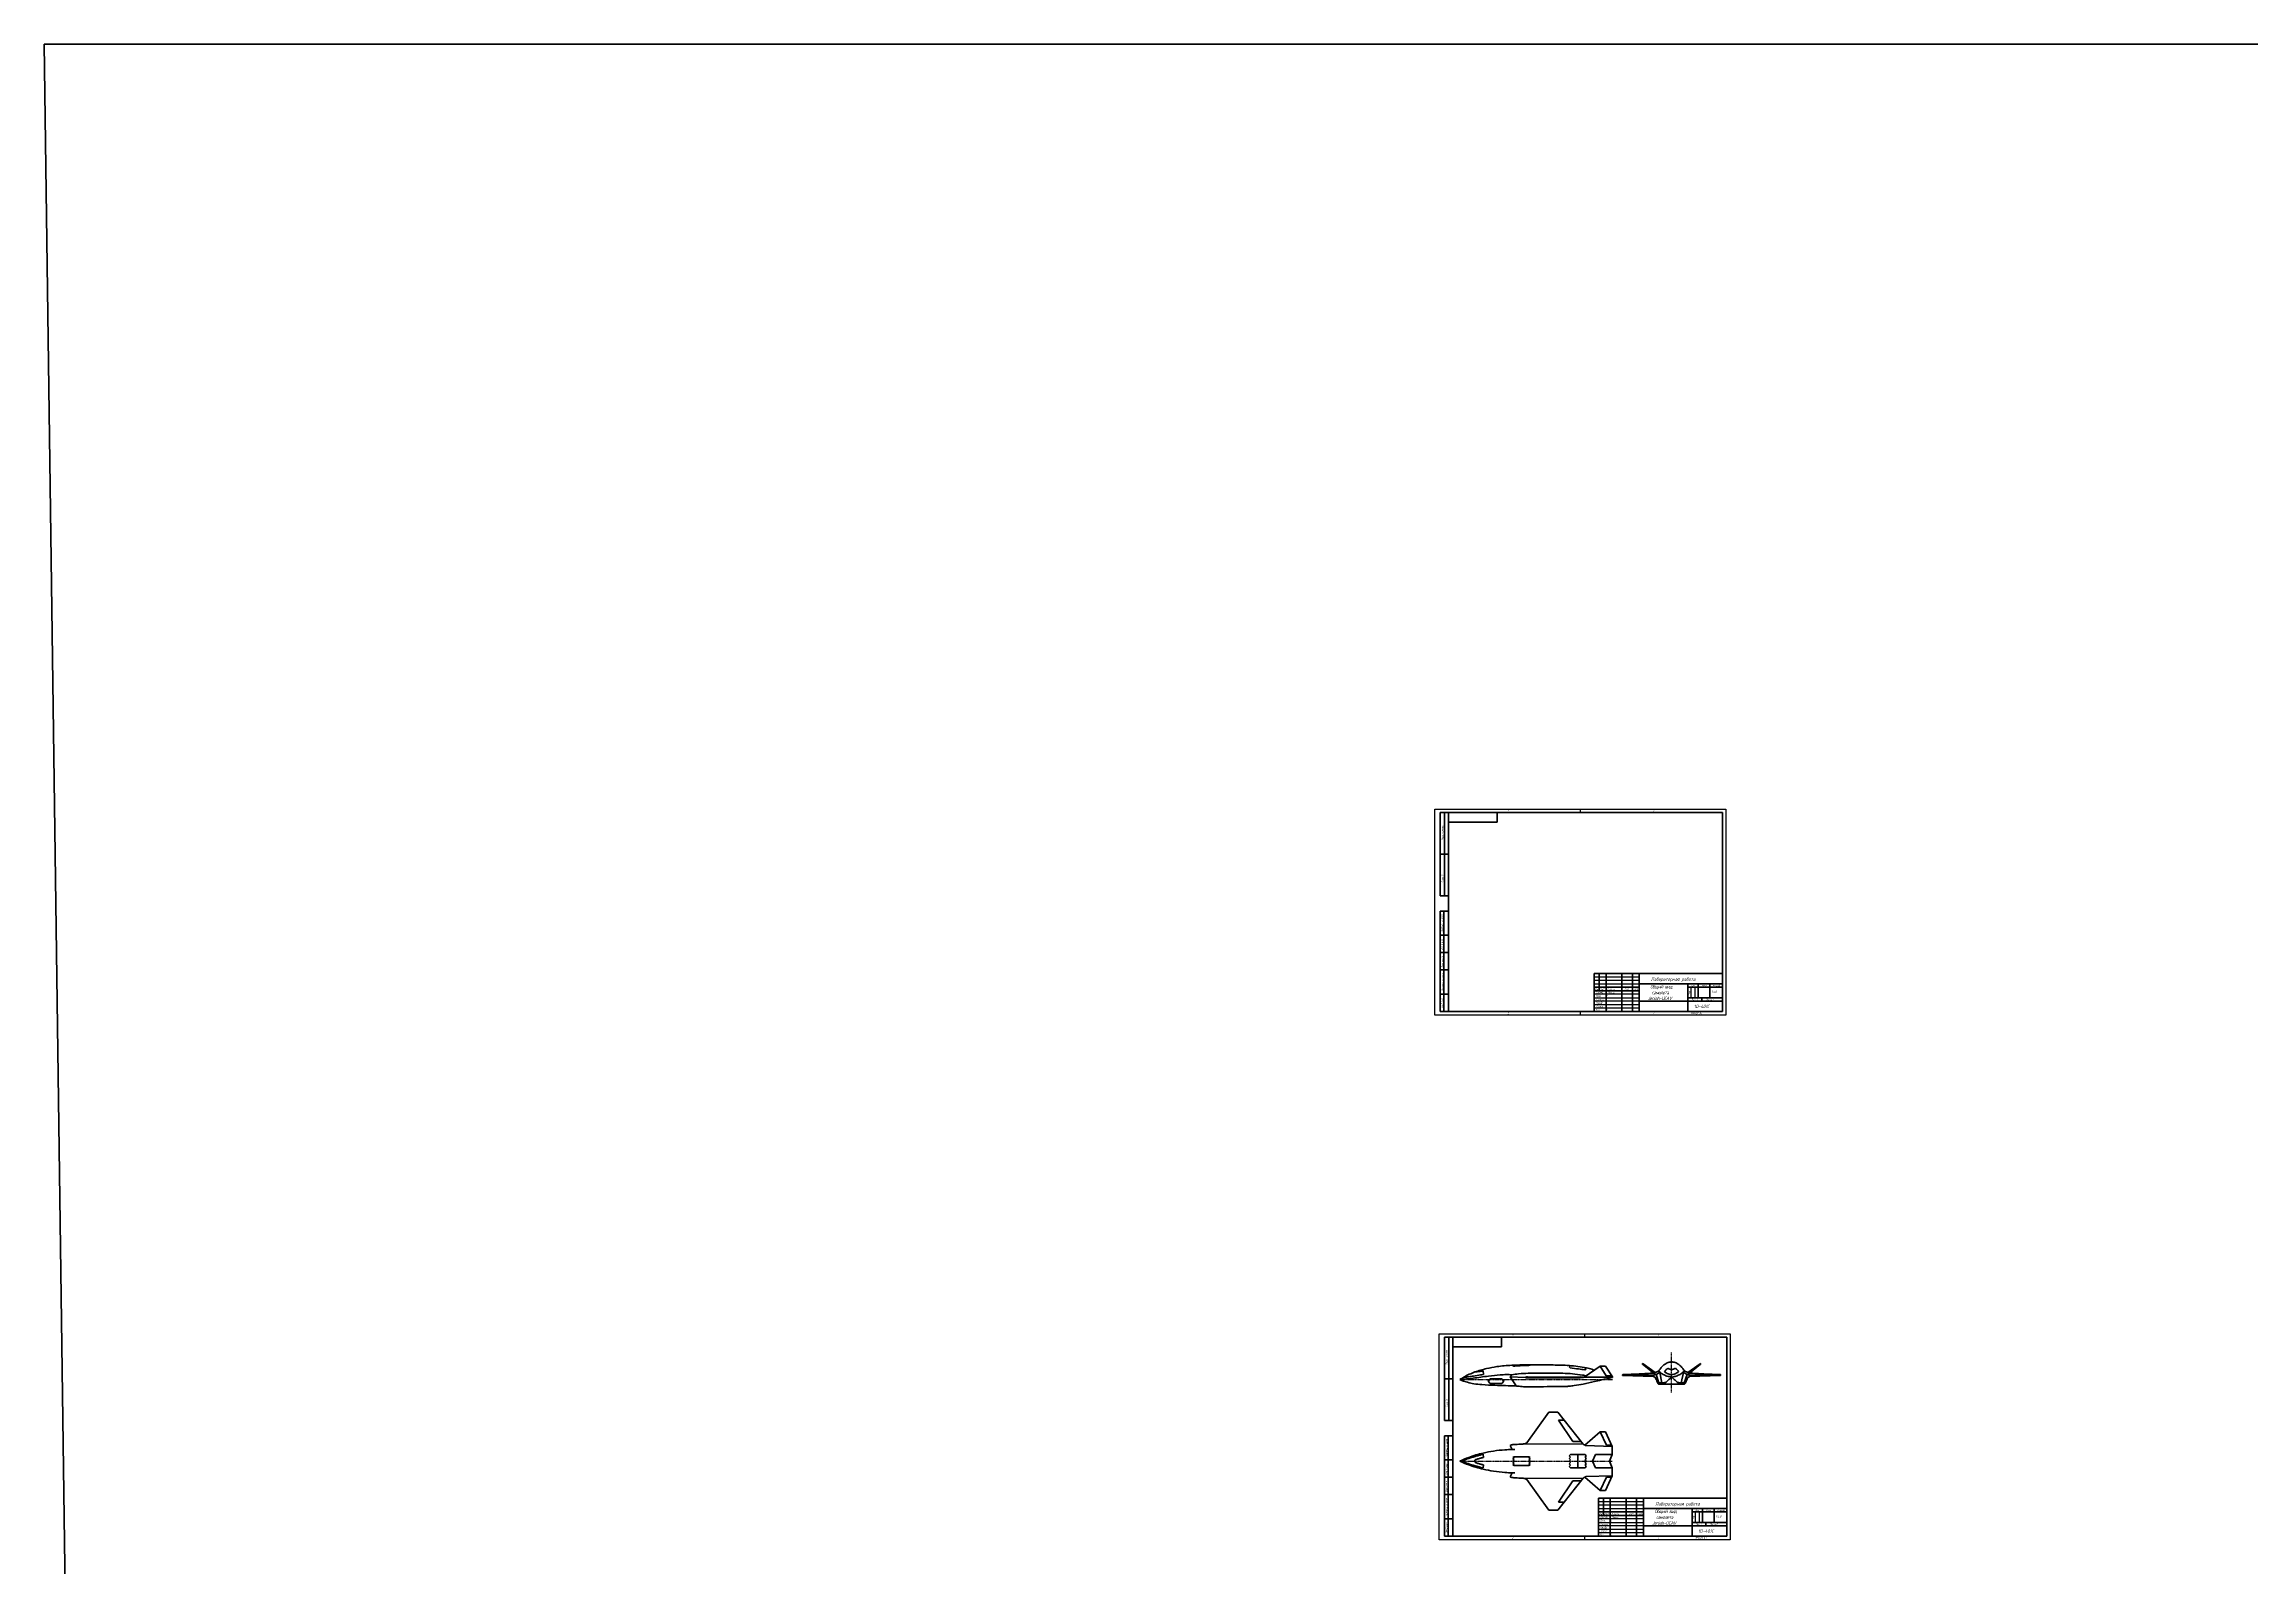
# Model space of a CAD drawing. Header units: millimetres. Extents: x -985956116104 to 1932156, y -552630487266 to 633586.
# Drawn here: x 3980 to 7164, y 38370 to 40568 of the extents above; entities that cross this region are included whole.
import ezdxf
from ezdxf.enums import TextEntityAlignment as Align

# ---------------------------------------------------------------- set-up
doc = ezdxf.new("R2010")
doc.units = ezdxf.units.MM
doc.linetypes.add('CENTER', pattern=[2, 1.25, -0.25, 0.25, -0.25])
for name, color, linetype, lineweight in [('_axes (Оси)', 6, 'CENTER', 30), ('_basic (Основной)', 4, 'Continuous', 60), ('_contour (Тонкий)', 7, 'Continuous', 30), ('_remote (Тонкий)', 9, 'Continuous', 30), ('_text (Надписи)', 2, 'Continuous', 30)]:
    doc.layers.add(name, color=color, linetype=linetype, lineweight=lineweight)
doc.styles.add('ESKD', font='eskd.shx', dxfattribs={"oblique": 15, "height": 5})

msp = doc.modelspace()

# ---------------------------------------------------------------- linework, layer by layer
at = {"layer": '_axes (Оси)', "transparency": 33554687}
for p, q in [((6327.436, 38623.494), (6327.436, 38680.966)), ((6021.938, 38641.868), (6242.065, 38641.868)), ((6021.938, 38524.25), (6241.939, 38524.25))]:
    msp.add_line(p, q, dxfattribs=at)
at = {"layer": '_basic (Основной)', "transparency": 33554687}
for p, q in [((3979.776, 40568.193), (34589.946, 40568.193)), ((4408.891, 8813.717), (3979.776, 40568.193)), ((5993.842, 39459.736), (6005.842, 39459.736)), ((5993.842, 39339.736), (5993.842, 39459.736)), ((5999.842, 39459.736), (5999.842, 39339.736)), ((6005.842, 39172.736), (6005.842, 39459.736)), ((6005.842, 39459.736), (6400.842, 39459.736)), ((6075.842, 39445.736), (6075.842, 39459.736)), ((6400.842, 39459.736), (6400.842, 39172.736)), ((6005.842, 39445.736), (6075.842, 39445.736)), ((5993.842, 39399.736), (6005.842, 39399.736)), ((5993.842, 39339.736), (6005.842, 39339.736)), ((6005.842, 39317.736), (5993.842, 39317.736)), ((5993.842, 39172.736), (5993.842, 39317.736)), ((5998.842, 39317.736), (5998.842, 39172.736)), ((5993.842, 39282.736), (6005.842, 39282.736)), ((6005.842, 39257.736), (5993.842, 39257.736)), ((5993.842, 39232.736), (6005.842, 39232.736)), ((6280.842, 39172.736), (6280.842, 39227.736)), ((6005.842, 39197.736), (5993.842, 39197.736)), ((5993.842, 39172.736), (6005.842, 39172.736)), ((6400.842, 39172.736), (6005.842, 39172.736)), ((6000.056, 38702.956), (6012.056, 38702.956)), ((6000.056, 38582.956), (6000.056, 38702.956)), ((6006.056, 38702.956), (6006.056, 38582.956)), ((6012.056, 38415.956), (6012.056, 38702.956)), ((6012.056, 38702.956), (6407.056, 38702.956)), ((6082.056, 38688.956), (6082.056, 38702.956)), ((6407.056, 38702.956), (6407.056, 38415.956)), ((6012.056, 38688.956), (6082.056, 38688.956)), ((6098.333, 38661.852), (6099.607, 38662.633)), ((6123.396, 38662.711), (6121.23, 38663.305)), ((6121.34, 38662.124), (6123.396, 38662.711)), ((6285.086, 38665.026), (6285.714, 38664.034)), ((6285.086, 38665.026), (6286.266, 38664.493)), ((6285.714, 38664.034), (6301.71, 38651.295)), ((6286.266, 38664.493), (6303.871, 38651.954)), ((6368.606, 38664.493), (6351.001, 38651.954)), ((6369.159, 38664.034), (6353.162, 38651.295)), ((6369.786, 38665.026), (6368.606, 38664.493)), ((6369.786, 38665.026), (6369.159, 38664.034)), ((6000.056, 38642.956), (6012.056, 38642.956)), ((6055.856, 38654.294), (6056.007, 38649.323)), ((6065.7, 38642.823), (6062.859, 38639.561)), ((6065.724, 38636.32), (6062.859, 38639.561)), ((6082.722, 38642.949), (6065.7, 38642.823)), ((6082.746, 38636.32), (6065.724, 38636.32)), ((6082.722, 38642.949), (6085.339, 38639.644)), ((6082.746, 38636.32), (6085.339, 38639.644)), ((6097.12, 38648.82), (6094.774, 38645.854)), ((6094.774, 38645.854), (6103.267, 38632.818)), ((6116.131, 38645.099), (6094.774, 38645.854)), ((6099.646, 38661.334), (6098.333, 38661.852)), ((6179.748, 38660.19), (6181.318, 38661.258)), ((6181.215, 38658.92), (6179.748, 38660.19)), ((6181.318, 38661.258), (6179.773, 38662.129)), ((6224.52, 38661.118), (6201.568, 38645.274)), ((6201.568, 38645.274), (6242.329, 38645.232)), ((6202.247, 38656.092), (6204.197, 38656.889)), ((6202.516, 38658.527), (6203.658, 38658.967)), ((6204.197, 38656.889), (6202.516, 38658.527)), ((6231.983, 38661.118), (6224.52, 38661.118)), ((6232.953, 38647.139), (6224.52, 38661.118)), ((6242.065, 38645.831), (6231.983, 38661.118)), ((6241.202, 38647.139), (6232.953, 38647.139)), ((6241.202, 38647.139), (6241.202, 38647.139)), ((6302.319, 38648.883), (6256.721, 38648.368)), ((6257.128, 38647.665), (6300.93, 38646.438)), ((6302.319, 38648.883), (6300.93, 38646.438)), ((6302.868, 38649.285), (6302.319, 38648.883)), ((6305.037, 38649.285), (6302.868, 38649.285)), ((6305.037, 38649.285), (6310.293, 38652.142)), ((6305.037, 38649.285), (6309.179, 38637.303)), ((6309.179, 38637.303), (6308.014, 38636.015)), ((6309.179, 38637.303), (6312.988, 38636.997)), ((6310.152, 38635.074), (6327.436, 38635.074)), ((6310.293, 38652.142), (6313.398, 38637.033)), ((6344.721, 38635.074), (6327.436, 38635.074)), ((6344.579, 38652.142), (6341.474, 38637.033)), ((6345.693, 38637.303), (6341.884, 38636.997)), ((6349.835, 38649.285), (6344.579, 38652.142)), ((6349.835, 38649.285), (6345.693, 38637.303)), ((6345.693, 38637.303), (6346.858, 38636.015)), ((6349.835, 38649.285), (6352.004, 38649.285)), ((6352.004, 38649.285), (6352.553, 38648.883)), ((6352.553, 38648.883), (6398.152, 38648.368)), ((6352.553, 38648.883), (6353.942, 38646.438)), ((6397.744, 38647.665), (6353.942, 38646.438)), ((6000.056, 38582.956), (6012.056, 38582.956)), ((6118.814, 38550.882), (6150.482, 38594.813)), ((6150.482, 38594.813), (6163.123, 38594.813)), ((6163.123, 38594.813), (6200.048, 38548.916)), ((6164.069, 38583.284), (6172.313, 38583.389)), ((6185.119, 38552.477), (6164.069, 38583.284)), ((6012.056, 38560.956), (6000.056, 38560.956)), ((6000.056, 38415.956), (6000.056, 38560.956)), ((6005.056, 38560.956), (6005.056, 38415.956)), ((6094.609, 38546.714), (6097.383, 38541.087)), ((6115.712, 38549.311), (6200.048, 38548.916)), ((6185.119, 38552.477), (6197.078, 38552.608)), ((6202.425, 38547.531), (6224.371, 38566.697)), ((6203.614, 38546.613), (6241.939, 38545.474)), ((6224.371, 38566.697), (6232.08, 38566.697)), ((6224.371, 38566.697), (6233.454, 38547.255)), ((6232.08, 38566.697), (6241.939, 38545.474)), ((6233.454, 38547.255), (6241.04, 38547.409)), ((6241.939, 38545.474), (6241.939, 38533.677)), ((6000.056, 38525.956), (6012.056, 38525.956)), ((6055.833, 38534.084), (6055.945, 38529.696)), ((6055.833, 38514.416), (6055.945, 38518.804)), ((6094.609, 38501.786), (6097.383, 38507.413)), ((6100.514, 38530.542), (6098.553, 38529.416)), ((6100.514, 38528.289), (6098.553, 38529.416)), ((6100.514, 38528.289), (6098.553, 38527.162)), ((6100.514, 38526.036), (6098.553, 38527.162)), ((6100.514, 38526.036), (6098.553, 38524.909)), ((6099.7, 38524.25), (6098.553, 38524.909)), ((6099.7, 38524.25), (6098.553, 38523.591)), ((6100.514, 38522.464), (6098.553, 38523.591)), ((6100.514, 38522.464), (6098.553, 38521.338)), ((6100.514, 38520.211), (6098.553, 38521.338)), ((6100.514, 38520.211), (6098.553, 38519.084)), ((6100.514, 38517.958), (6098.553, 38519.084)), ((6121.709, 38530.542), (6100.514, 38530.542)), ((6121.709, 38517.958), (6100.514, 38517.958)), ((6121.709, 38530.542), (6123.67, 38529.416)), ((6121.709, 38528.289), (6123.67, 38529.416)), ((6121.709, 38528.289), (6123.67, 38527.162)), ((6121.709, 38526.036), (6123.67, 38527.162)), ((6121.709, 38526.036), (6123.67, 38524.909)), ((6121.709, 38522.464), (6123.67, 38523.591)), ((6121.709, 38522.464), (6123.67, 38521.338)), ((6121.709, 38520.211), (6123.67, 38521.338)), ((6121.709, 38520.211), (6123.67, 38519.084)), ((6121.709, 38517.958), (6123.67, 38519.084)), ((6122.523, 38524.25), (6123.67, 38524.909)), ((6122.523, 38524.25), (6123.67, 38523.591)), ((6179.73, 38524.25), (6181.465, 38526.235)), ((6179.73, 38524.25), (6181.465, 38522.265)), ((6179.732, 38531.927), (6181.465, 38533.825)), ((6179.732, 38531.927), (6181.465, 38530.03)), ((6179.732, 38528.132), (6181.465, 38530.03)), ((6179.732, 38528.132), (6181.465, 38526.235)), ((6179.732, 38520.367), (6181.465, 38522.265)), ((6179.732, 38520.367), (6181.465, 38518.47)), ((6179.732, 38516.573), (6181.465, 38518.47)), ((6179.732, 38516.573), (6181.465, 38514.675)), ((6202.552, 38533.825), (6181.465, 38533.825)), ((6202.552, 38514.675), (6181.465, 38514.675)), ((6192.009, 38533.825), (6192.009, 38524.25)), ((6192.009, 38514.675), (6192.009, 38524.25)), ((6204.285, 38531.927), (6202.552, 38533.825)), ((6204.285, 38531.927), (6202.552, 38530.03)), ((6204.285, 38528.132), (6202.552, 38530.03)), ((6204.285, 38528.132), (6202.552, 38526.235)), ((6204.287, 38524.25), (6202.552, 38526.235)), ((6204.287, 38524.25), (6202.552, 38522.265)), ((6204.285, 38520.367), (6202.552, 38522.265)), ((6204.285, 38520.367), (6202.552, 38518.47)), ((6204.285, 38516.573), (6202.552, 38518.47)), ((6204.285, 38516.573), (6202.552, 38514.675)), ((6217.843, 38533.677), (6213.134, 38524.25)), ((6217.843, 38514.823), (6213.134, 38524.25)), ((6241.939, 38533.677), (6217.843, 38533.677)), ((6241.939, 38514.823), (6217.843, 38514.823)), ((6241.939, 38533.677), (6237.687, 38524.25)), ((6241.939, 38514.823), (6237.687, 38524.25)), ((6241.939, 38503.026), (6241.939, 38514.823)), ((6012.056, 38500.956), (6000.056, 38500.956)), ((6000.056, 38475.956), (6012.056, 38475.956)), ((6115.712, 38499.189), (6200.048, 38499.584)), ((6118.814, 38497.618), (6150.482, 38453.687)), ((6163.123, 38453.687), (6200.048, 38499.584)), ((6185.119, 38496.023), (6164.069, 38465.216)), ((6185.119, 38496.023), (6197.078, 38495.891)), ((6202.425, 38500.969), (6224.371, 38481.803)), ((6203.614, 38501.887), (6241.939, 38503.026)), ((6224.371, 38481.803), (6233.454, 38501.245)), ((6224.371, 38481.803), (6232.08, 38481.803)), ((6232.08, 38481.803), (6241.939, 38503.026)), ((6233.454, 38501.245), (6241.04, 38501.09)), ((6012.056, 38440.956), (6000.056, 38440.956)), ((6150.482, 38453.687), (6163.123, 38453.687)), ((6164.069, 38465.216), (6172.313, 38465.111)), ((6287.056, 38415.956), (6287.056, 38470.956)), ((6000.056, 38415.956), (6012.056, 38415.956)), ((6407.056, 38415.956), (6012.056, 38415.956))]:
    msp.add_line(p, q, dxfattribs=at)
at = {"layer": '_basic (Основной)', "linetype": 'Continuous', "transparency": 33554687}
for p, q in [((6215.842, 39227.736), (6400.842, 39227.736)), ((6215.842, 39172.736), (6215.842, 39227.736)), ((6280.842, 39207.736), (6215.842, 39207.736)), ((6222.842, 39202.736), (6222.842, 39227.736)), ((6232.842, 39227.736), (6232.842, 39172.736)), ((6255.842, 39172.736), (6255.842, 39227.736)), ((6270.842, 39227.736), (6270.842, 39172.736)), ((6400.842, 39212.736), (6280.842, 39212.736)), ((6350.842, 39212.736), (6350.842, 39172.736)), ((6350.842, 39207.736), (6400.842, 39207.736)), ((6365.842, 39212.736), (6365.842, 39192.736)), ((6382.842, 39192.736), (6382.842, 39212.736)), ((6215.842, 39202.736), (6280.842, 39202.736)), ((6280.842, 39187.736), (6400.842, 39187.736)), ((6400.842, 39192.736), (6350.842, 39192.736)), ((6370.842, 39187.736), (6370.842, 39192.736)), ((6222.056, 38470.956), (6407.056, 38470.956)), ((6222.056, 38415.956), (6222.056, 38470.956)), ((6287.056, 38450.956), (6222.056, 38450.956)), ((6222.056, 38445.956), (6287.056, 38445.956)), ((6229.056, 38445.956), (6229.056, 38470.956)), ((6239.056, 38470.956), (6239.056, 38415.956)), ((6262.056, 38415.956), (6262.056, 38470.956)), ((6277.056, 38470.956), (6277.056, 38415.956)), ((6407.056, 38455.956), (6287.056, 38455.956)), ((6357.056, 38455.956), (6357.056, 38415.956)), ((6357.056, 38450.956), (6407.056, 38450.956)), ((6372.056, 38455.956), (6372.056, 38435.956)), ((6389.056, 38435.956), (6389.056, 38455.956)), ((6287.056, 38430.956), (6407.056, 38430.956)), ((6407.056, 38435.956), (6357.056, 38435.956)), ((6377.056, 38430.956), (6377.056, 38435.956))]:
    msp.add_line(p, q, dxfattribs=at)
at = {"layer": '_basic (Основной)', "transparency": 33554687}
for points, start_tangent, end_tangent in [([(6021.938, 38641.868), (6027.783, 38645.451), (6043.761, 38652.85), (6060.526, 38657.693), (6075.344, 38660.539), (6096.777, 38662.486), (6128.749, 38663.348), (6156.708, 38662.938), (6179.602, 38662.142), (6204.86, 38658.754), (6212.343, 38656.845), (6215.967, 38655.054)], (0.84610608, 0.53329447), (0.88391786, -0.47623616)), ([(6327.436, 38667.289), (6325.569, 38667.245), (6323.839, 38666.961), (6320.838, 38665.922), (6318.095, 38664.263), (6314.623, 38661.573), (6311.871, 38658.493), (6310.735, 38657.057), (6309.429, 38655.307), (6308.326, 38654.233), (6306.018, 38652.879), (6304.352, 38652.139), (6301.987, 38651.312)], (-1.00214346, 0.00739171), (-0.95224576, -0.31009014)), ([(6327.436, 38667.289), (6329.303, 38667.245), (6331.033, 38666.961), (6334.034, 38665.922), (6336.777, 38664.263), (6340.25, 38661.573), (6343.002, 38658.493), (6344.137, 38657.057), (6345.443, 38655.307), (6346.546, 38654.233), (6348.854, 38652.879), (6350.52, 38652.139), (6352.885, 38651.312)], (1.00214346, 0.00739171), (0.95224576, -0.31009014)), ([(6021.938, 38641.868), (6028.395, 38642.456), (6040.991, 38643.864), (6063.245, 38646.88), (6080.277, 38648.532), (6088.929, 38649.055), (6097.12, 38648.82)], (0.99609963, 0.08832424), (0.99987233, -0.05016436)), ([(6021.938, 38641.868), (6025.586, 38640.242), (6032.96, 38637.937), (6042.353, 38635.919), (6053.887, 38634.643), (6072.52, 38633.61), (6103.267, 38632.818)], (0.90665986, -0.42424237), (1.00000042, -0.0191373)), ([(6056.007, 38649.323), (6051.748, 38648.515), (6041.764, 38647.036), (6034.3, 38645.84), (6029.032, 38645.463), (6028.041, 38645.599)], (-0.98101385, -0.19380572), (-0.98986418, 0.15269872)), ([(6055.856, 38654.294), (6053.441, 38654.149), (6050.827, 38653.771), (6047.205, 38653.299), (6044.326, 38653.053)], (-1.00039079, -0.03872744), (-0.99719208, -0.07736784)), ([(6097.12, 38648.82), (6106.776, 38650.104), (6134.672, 38651.234), (6156.491, 38651.272), (6184.431, 38650.229), (6198.756, 38648.346), (6204.395, 38647.225)], (0.99016009, 0.14351911), (0.97942504, -0.20238194)), ([(6121.34, 38662.124), (6114.498, 38662.09), (6107.244, 38661.815), (6099.646, 38661.334)], (-1.00008881, 0.00188099), (-0.99770191, -0.06778533)), ([(6103.267, 38632.818), (6105.606, 38632.469), (6113.712, 38631.64), (6121.715, 38631.304), (6137.726, 38631.537), (6157.835, 38631.898), (6177.164, 38632.157)], (0.98841033, -0.15205751), (0.99993998, 0.01315746)), ([(6116.131, 38645.099), (6117.137, 38645.517), (6118.121, 38645.628), (6119.932, 38645.609), (6123.409, 38645.609), (6126.653, 38645.609), (6130.587, 38645.609), (6134.136, 38645.609), (6137.32, 38645.609), (6143.234, 38645.609), (6146.235, 38645.609), (6148.687, 38645.609), (6150.155, 38645.609), (6152.296, 38645.609), (6154.4, 38645.609), (6157.108, 38645.609), (6160.334, 38645.609), (6163.041, 38645.609), (6167.269, 38645.609), (6171.262, 38645.609), (6176.43, 38645.609), (6181.692, 38645.609), (6187.188, 38645.609), (6193.437, 38645.609), (6198.229, 38645.609), (6201.568, 38645.274)], (0.90423769, 0.45260284), (0.9938883, -0.12202964)), ([(6116.131, 38645.099), (6117.137, 38644.68), (6118.121, 38644.569), (6119.932, 38644.587), (6123.409, 38644.587), (6126.653, 38644.586), (6130.587, 38644.586), (6134.136, 38644.585), (6137.32, 38644.585), (6143.234, 38644.584), (6146.235, 38644.583), (6148.687, 38644.583), (6150.155, 38644.583), (6152.296, 38644.582), (6154.4, 38644.582), (6157.108, 38644.582), (6160.334, 38644.581), (6163.041, 38644.581), (6167.269, 38644.58), (6171.262, 38644.58), (6176.43, 38644.579), (6181.692, 38644.578), (6187.188, 38644.578), (6193.437, 38644.577), (6197.801, 38644.667), (6201.568, 38645.274)], (0.90417312, -0.45273183), (0.9841524, 0.19239068)), ([(6177.164, 38632.157), (6179.7, 38632.274), (6187.02, 38633.185), (6199.817, 38635.295), (6216.055, 38638.967), (6226.196, 38641.392), (6241.982, 38644.724)], (0.99975665, 0.03619338), (0.98027359, 0.19859377)), ([(6202.247, 38656.092), (6193.257, 38657.201), (6181.215, 38658.92)], (-0.99301172, 0.11841316), (-0.98924328, 0.14673625)), ([(6241.982, 38644.724), (6242.226, 38644.906), (6242.324, 38645.314), (6242.065, 38645.831)], (0.89477893, 0.51292756), (-0.6069744, 0.83687192)), ([(6257.069, 38649.045), (6256.815, 38648.79), (6256.734, 38648.166), (6256.827, 38647.852), (6257.128, 38647.665)], (-0.80311197, -0.65642917), (0.99137007, -0.41655563)), ([(6301.987, 38651.312), (6280.874, 38650.071), (6257.069, 38649.045)], (-0.9980906, -0.06233774), (-0.99928247, -0.03893953)), ([(6300.93, 38646.438), (6302.236, 38646.099), (6303.78, 38644.701), (6305.471, 38641.601), (6306.925, 38638.081), (6307.608, 38636.701), (6307.972, 38636.077), (6308.379, 38635.612), (6308.887, 38635.321), (6310.152, 38635.074)], (1.00552258, -0.17157301), (1.00580126, -0.1040816)), ([(6302.868, 38649.285), (6302.505, 38649.958), (6302.221, 38650.606), (6301.987, 38651.312)], (-0.48943992, 0.87235828), (-0.29664593, 0.95564552)), ([(6327.436, 38645.405), (6325.359, 38645.827), (6319.327, 38647.516), (6313.871, 38650.165), (6310.567, 38652.891), (6308.847, 38654.687)], (-0.98114954, 0.19365423), (-0.68107755, 0.73186144)), ([(6310.293, 38652.142), (6309.648, 38653.061), (6308.847, 38654.687)], (-0.59945613, 0.80375302), (-0.40142379, 0.92107075)), ([(6327.436, 38645.405), (6325.82, 38643.946), (6323.591, 38641.949), (6321.325, 38639.953), (6319.404, 38638.379), (6317.483, 38637.611), (6314.64, 38637.15), (6312.988, 38636.997)], (-0.74250685, -0.66954536), (-0.9960719, -0.08816692)), ([(6317.384, 38653.032), (6319.062, 38655.63), (6321.955, 38658.187)], (0.49636094, 0.87971134), (0.80689965, 0.61266411)), ([(6327.436, 38649.093), (6325.52, 38649.302), (6322.417, 38650.224), (6319.77, 38651.545), (6317.384, 38653.032)], (-0.99836913, 0.08069686), (-0.84024194, 0.54314959)), ([(6321.955, 38658.187), (6323.232, 38657.514), (6324.628, 38656.926), (6325.984, 38656.622), (6327.436, 38656.582)], (0.87862152, -0.47751419), (1.00296186, 0.01406495)), ([(6332.917, 38658.187), (6331.64, 38657.514), (6330.244, 38656.926), (6328.888, 38656.622), (6327.436, 38656.582)], (-0.87862152, -0.47751419), (-1.00296186, 0.01406495)), ([(6327.436, 38645.405), (6329.514, 38645.827), (6335.545, 38647.516), (6341.001, 38650.165), (6344.305, 38652.891), (6346.026, 38654.687)], (0.98114954, 0.19365423), (0.68107755, 0.73186144)), ([(6327.436, 38649.093), (6329.352, 38649.302), (6332.456, 38650.224), (6335.102, 38651.545), (6337.488, 38653.032)], (0.99836913, 0.08069686), (0.84024194, 0.54314959)), ([(6327.436, 38645.405), (6329.053, 38643.946), (6331.281, 38641.949), (6333.548, 38639.953), (6335.469, 38638.379), (6337.39, 38637.611), (6340.232, 38637.15), (6341.884, 38636.997)], (0.74250685, -0.66954536), (0.9960719, -0.08816692)), ([(6337.488, 38653.032), (6335.811, 38655.63), (6332.917, 38658.187)], (-0.49636094, 0.87971134), (-0.80689965, 0.61266411)), ([(6344.579, 38652.142), (6345.224, 38653.061), (6346.026, 38654.687)], (0.59945613, 0.80375302), (0.40142379, 0.92107075)), ([(6353.942, 38646.438), (6352.636, 38646.099), (6351.092, 38644.701), (6349.402, 38641.601), (6347.947, 38638.081), (6347.264, 38636.701), (6346.901, 38636.077), (6346.494, 38635.612), (6345.985, 38635.321), (6344.721, 38635.074)], (-1.00552258, -0.17157301), (-1.00580126, -0.1040816)), ([(6352.004, 38649.285), (6352.367, 38649.958), (6352.651, 38650.606), (6352.885, 38651.312)], (0.48943992, 0.87235828), (0.29664593, 0.95564552)), ([(6352.885, 38651.312), (6373.998, 38650.071), (6397.803, 38649.045)], (0.9980906, -0.06233774), (0.99928247, -0.03893953)), ([(6397.803, 38649.045), (6398.057, 38648.79), (6398.138, 38648.166), (6398.045, 38647.852), (6397.744, 38647.665)], (0.80311197, -0.65642917), (-0.99137007, -0.41655563)), ([(6021.938, 38524.25), (6034.748, 38529.745), (6055.768, 38535.859), (6070.613, 38538.79), (6087.04, 38540.566), (6097.534, 38541.092), (6101.152, 38541.19)], (0.9113658, 0.41438401), (0.99970942, 0.02515506)), ([(6094.609, 38546.714), (6096.092, 38547.587), (6097.239, 38547.879), (6102.563, 38548.338), (6107.278, 38548.651), (6112.681, 38548.922), (6114.496, 38549.109), (6116.874, 38549.672), (6118.814, 38550.882)], (0.83008906, 0.58137529), (0.8177373, 0.59783431)), ([(6200.048, 38548.916), (6200.535, 38548.327), (6201.156, 38547.76), (6202.425, 38547.531)], (0.62350811, -0.77068808), (1.05386535, -0.02755662)), ([(6202.425, 38547.531), (6202.724, 38546.915), (6203.614, 38546.613)], (0.3281664, -1.02194184), (1.09479347, -0.15400398)), ([(6021.938, 38524.25), (6034.748, 38518.755), (6055.768, 38512.641), (6070.613, 38509.71), (6087.04, 38507.934), (6097.534, 38507.408), (6101.152, 38507.309)], (0.9113658, -0.41438401), (0.99970942, -0.02515506)), ([(6055.833, 38534.084), (6052.264, 38533.269), (6047.727, 38532.046), (6042.577, 38530.619), (6037.326, 38528.989), (6032.686, 38527.409), (6028.812, 38525.626), (6027.956, 38525.11), (6027.68, 38524.834), (6027.504, 38524.25)], (-0.9771144, -0.21379764), (-0.16358206, -1.02778764)), ([(6055.833, 38514.416), (6052.264, 38515.231), (6047.727, 38516.454), (6042.577, 38517.881), (6037.326, 38519.511), (6032.686, 38521.09), (6028.812, 38522.874), (6027.956, 38523.39), (6027.68, 38523.666), (6027.504, 38524.25)], (-0.9771144, 0.21379764), (-0.16358206, 1.02778764)), ([(6055.945, 38529.696), (6054.313, 38529.253), (6052.177, 38528.649), (6050.162, 38528.105), (6047.885, 38527.441), (6045.829, 38526.817), (6044.52, 38526.434), (6044.177, 38526.253), (6043.915, 38525.83), (6043.734, 38525.024), (6043.734, 38524.25)], (-0.96601998, -0.25861353), (0.04007833, -1.00456655)), ([(6055.945, 38518.804), (6054.313, 38519.247), (6052.177, 38519.851), (6050.162, 38520.395), (6047.885, 38521.059), (6045.829, 38521.683), (6044.52, 38522.066), (6044.177, 38522.247), (6043.915, 38522.67), (6043.734, 38523.475), (6043.734, 38524.25)], (-0.96601998, 0.25861353), (0.04007833, 1.00456655)), ([(6094.609, 38501.786), (6096.092, 38500.913), (6097.239, 38500.621), (6102.563, 38500.162), (6107.278, 38499.849), (6112.681, 38499.578), (6114.496, 38499.39), (6116.874, 38498.828), (6118.814, 38497.618)], (0.83008906, -0.58137529), (0.8177373, -0.59783431)), ([(6200.048, 38499.584), (6200.535, 38500.173), (6201.156, 38500.74), (6202.425, 38500.969)], (0.62350811, 0.77068808), (1.05386535, 0.02755662)), ([(6202.425, 38500.969), (6202.724, 38501.585), (6203.614, 38501.887)], (0.3281664, 1.02194184), (1.09479347, 0.15400398))]:
    msp.add_spline(points, degree=3, dxfattribs=dict(at, start_tangent=start_tangent, end_tangent=end_tangent))
at = {"layer": '_contour (Тонкий)', "transparency": 33554687}
for p, q in [((5985.842, 39167.736), (5985.842, 39464.736)), ((5985.842, 39464.736), (6405.842, 39464.736)), ((6195.842, 39459.736), (6195.842, 39464.736)), ((6405.842, 39464.736), (6405.842, 39167.736)), ((6195.842, 39167.736), (6195.842, 39172.736)), ((6405.842, 39167.736), (5985.842, 39167.736)), ((5992.056, 38410.956), (5992.056, 38707.956)), ((5992.056, 38707.956), (6412.056, 38707.956)), ((6202.056, 38702.956), (6202.056, 38707.956)), ((6412.056, 38707.956), (6412.056, 38410.956)), ((6412.056, 38410.956), (5992.056, 38410.956)), ((6202.056, 38410.956), (6202.056, 38415.956))]:
    msp.add_line(p, q, dxfattribs=at)
at = {"layer": '_remote (Тонкий)', "linetype": 'Continuous', "transparency": 33554687}
for p, q in [((6215.842, 39222.736), (6280.842, 39222.736)), ((6280.842, 39217.736), (6215.842, 39217.736)), ((6215.842, 39212.736), (6280.842, 39212.736)), ((6280.842, 39197.736), (6215.842, 39197.736)), ((6215.842, 39192.736), (6280.842, 39192.736)), ((6280.842, 39187.736), (6215.842, 39187.736)), ((6215.842, 39182.736), (6280.842, 39182.736)), ((6280.842, 39177.736), (6215.842, 39177.736)), ((6222.056, 38465.956), (6287.056, 38465.956)), ((6287.056, 38460.956), (6222.056, 38460.956)), ((6222.056, 38455.956), (6287.056, 38455.956)), ((6287.056, 38440.956), (6222.056, 38440.956)), ((6222.056, 38435.956), (6287.056, 38435.956)), ((6287.056, 38430.956), (6222.056, 38430.956)), ((6222.056, 38425.956), (6287.056, 38425.956)), ((6287.056, 38420.956), (6222.056, 38420.956))]:
    msp.add_line(p, q, dxfattribs=at)
at = {"layer": '_remote (Тонкий)', "transparency": 33554687}
for p, q in [((6355.842, 39192.736), (6355.842, 39207.736)), ((6360.842, 39207.736), (6360.842, 39192.736)), ((6362.056, 38435.956), (6362.056, 38450.956)), ((6367.056, 38450.956), (6367.056, 38435.956))]:
    msp.add_line(p, q, dxfattribs=at)

# ---------------------------------------------------------------- texts
at = {"layer": '_basic (Основной)', "color": 30, "transparency": 33554687, "style": 'ESKD', "oblique": 15}
for p in [(6297.468, 39216.95), (6303.682, 38460.17)]:
    msp.add_text('Лабораторная работа', height=5, dxfattribs=at).set_placement(p)
at = {"layer": '_contour (Тонкий)', "color": 2, "transparency": 33554687, "char_height": 5, "attachment_point": 1, "style": 'ESKD'}
for insert in [(6280.842, 39211.06), (6287.056, 38454.28)]:
    msp.add_mtext_dynamic_manual_height_columns('\\pi15.82436;{\\T0.9;Общий вид\\P\\pi18.22485;самолета \\P\\pi12.27308;Jeniah-UCAV}', width=70.09073, gutter_width=12.5, heights=[25.222], dxfattribs=dict(at, insert=insert))
at = {"layer": '_text (Надписи)', "transparency": 33554687, "style": 'ESKD', "oblique": 15, "width": 0.8}
for s, height, p in [('2', 3, (6090.842, 39460.736)), ('1', 3, (6300.842, 39460.736)), ('N докум.', 2.6, (6234.475, 39203.723)), ('1', 3, (6233.212, 39193.682)), ('1', 3, (6233.212, 39173.614)), ('Ляпин', 3, (6235.242, 39198.339)), ('2', 3, (6090.842, 39168.736)), ('1', 3, (6300.842, 39168.736)), ('Формат А3', 3, (6355.154, 39168.979)), ('2', 3, (6097.056, 38703.956)), ('1', 3, (6307.056, 38703.956)), ('1', 3, (6239.426, 38436.902)), ('N докум.', 2.6, (6240.689, 38446.943)), ('Ляпин', 3, (6241.456, 38441.559)), ('2', 3, (6097.056, 38411.956)), ('1', 3, (6239.426, 38416.834)), ('1', 3, (6307.056, 38411.956)), ('Формат А3', 3, (6361.368, 38412.199))]:
    msp.add_text(s, height=height, dxfattribs=at).set_placement(p)
at = {"layer": '_text (Надписи)', "transparency": 33554687, "style": 'ESKD', "oblique": 15}
for s, p in [('Перв. примен.', (5998.046, 39430.931)), ('Подпись и дата', (5997.716, 39299.884)), ('Подпись и дата', (5997.849, 39214.775)), ('Перв. примен.', (6004.26, 38674.151)), ('Подпись и дата', (6003.93, 38543.104)), ('Подпись и дата', (6004.063, 38457.995))]:
    msp.add_text(s, height=2.6, rotation=90, dxfattribs=at).set_placement(p, align=Align.CENTER)
at = {"layer": '_text (Надписи)', "transparency": 33554687, "style": 'ESKD', "oblique": 15, "width": 0.8}
for s, p in [('Справ. N', (5998.043, 39364.427)), ('Инв. N дубл.', (5997.709, 39269.631)), ('Взам. инв N', (5997.835, 39244.314)), ('Инв.N подл.', (5997.827, 39185.032)), ('Справ. N', (6004.257, 38607.647)), ('Инв. N дубл.', (6003.923, 38512.851)), ('Взам. инв N', (6004.049, 38487.534)), ('Инв.N подл.', (6004.041, 38428.252))]:
    msp.add_text(s, height=2.6, rotation=90, dxfattribs=at).set_placement(p, align=Align.CENTER)
for s, height, p in [('Изм.', 2.6, (6219.342, 39203.736)), ('Лист', 2.6, (6227.342, 39203.736)), ('Подп.', 2.6, (6262.842, 39203.736)), ('Дата', 2.6, (6275.842, 39203.736)), ('Лит.', 2.6, (6358.132, 39208.693)), ('Масса', 2.6, (6374.355, 39208.693)), ('Масштаб', 2.6, (6391.853, 39208.693)), ('Утв.', 3, (6220.842, 39173.522)), ('Пров.', 3, (6221.842, 39193.594)), ('Hач.бр.', 3, (6223.342, 39183.808)), ('Разраб.', 3, (6223.842, 39198.736)), ('Т.контр.', 3, (6223.842, 39188.451)), ('H.конт.', 3, (6223.842, 39178.665)), ('Лист 1', 2.6, (6360.329, 39188.664)), ('Листов 1', 2.6, (6382.303, 39188.664)), ('Изм.', 2.6, (6225.556, 38446.956)), ('Пров.', 3, (6228.056, 38436.814)), ('Разраб.', 3, (6230.056, 38441.956)), ('Лист', 2.6, (6233.556, 38446.956)), ('Подп.', 2.6, (6269.056, 38446.956)), ('Дата', 2.6, (6282.056, 38446.956)), ('Лит.', 2.6, (6364.346, 38451.913)), ('Масса', 2.6, (6380.569, 38451.913)), ('Масштаб', 2.6, (6398.067, 38451.913)), ('Утв.', 3, (6227.056, 38416.742)), ('Hач.бр.', 3, (6229.556, 38427.028)), ('Т.контр.', 3, (6230.056, 38431.671)), ('H.конт.', 3, (6230.056, 38421.885)), ('Лист 1', 2.6, (6366.543, 38431.884)), ('Листов 1', 2.6, (6388.517, 38431.884))]:
    msp.add_text(s, height=height, dxfattribs=at).set_placement(p, align=Align.CENTER)
at = {"layer": '_text (Надписи)', "transparency": 33554687, "attachment_point": 1, "style": 'ESKD'}
for s, heights, insert, char_height in [('У', [0], (6351.27, 39202.622), 5), ('1:50', [3.5], (6384.998, 39203.079), 3.5), ('У', [0], (6357.484, 38445.842), 5), ('1:50', [3.5], (6391.212, 38446.299), 3.5)]:
    msp.add_mtext_dynamic_manual_height_columns(s, width=10.69599, gutter_width=25, heights=heights, dxfattribs=dict(at, insert=insert, char_height=char_height))
at = {"layer": '_text (Надписи)', "transparency": 33554687, "char_height": 5, "width": 50.53786, "attachment_point": 1, "line_spacing_factor": 0.857143, "style": 'ESKD'}
for insert in [(6350.842, 39182.653), (6357.056, 38425.874)]:
    msp.add_mtext('\\pi8.87226;1О-401С', dxfattribs=dict(at, insert=insert))

doc.saveas('drawing.dxf')
